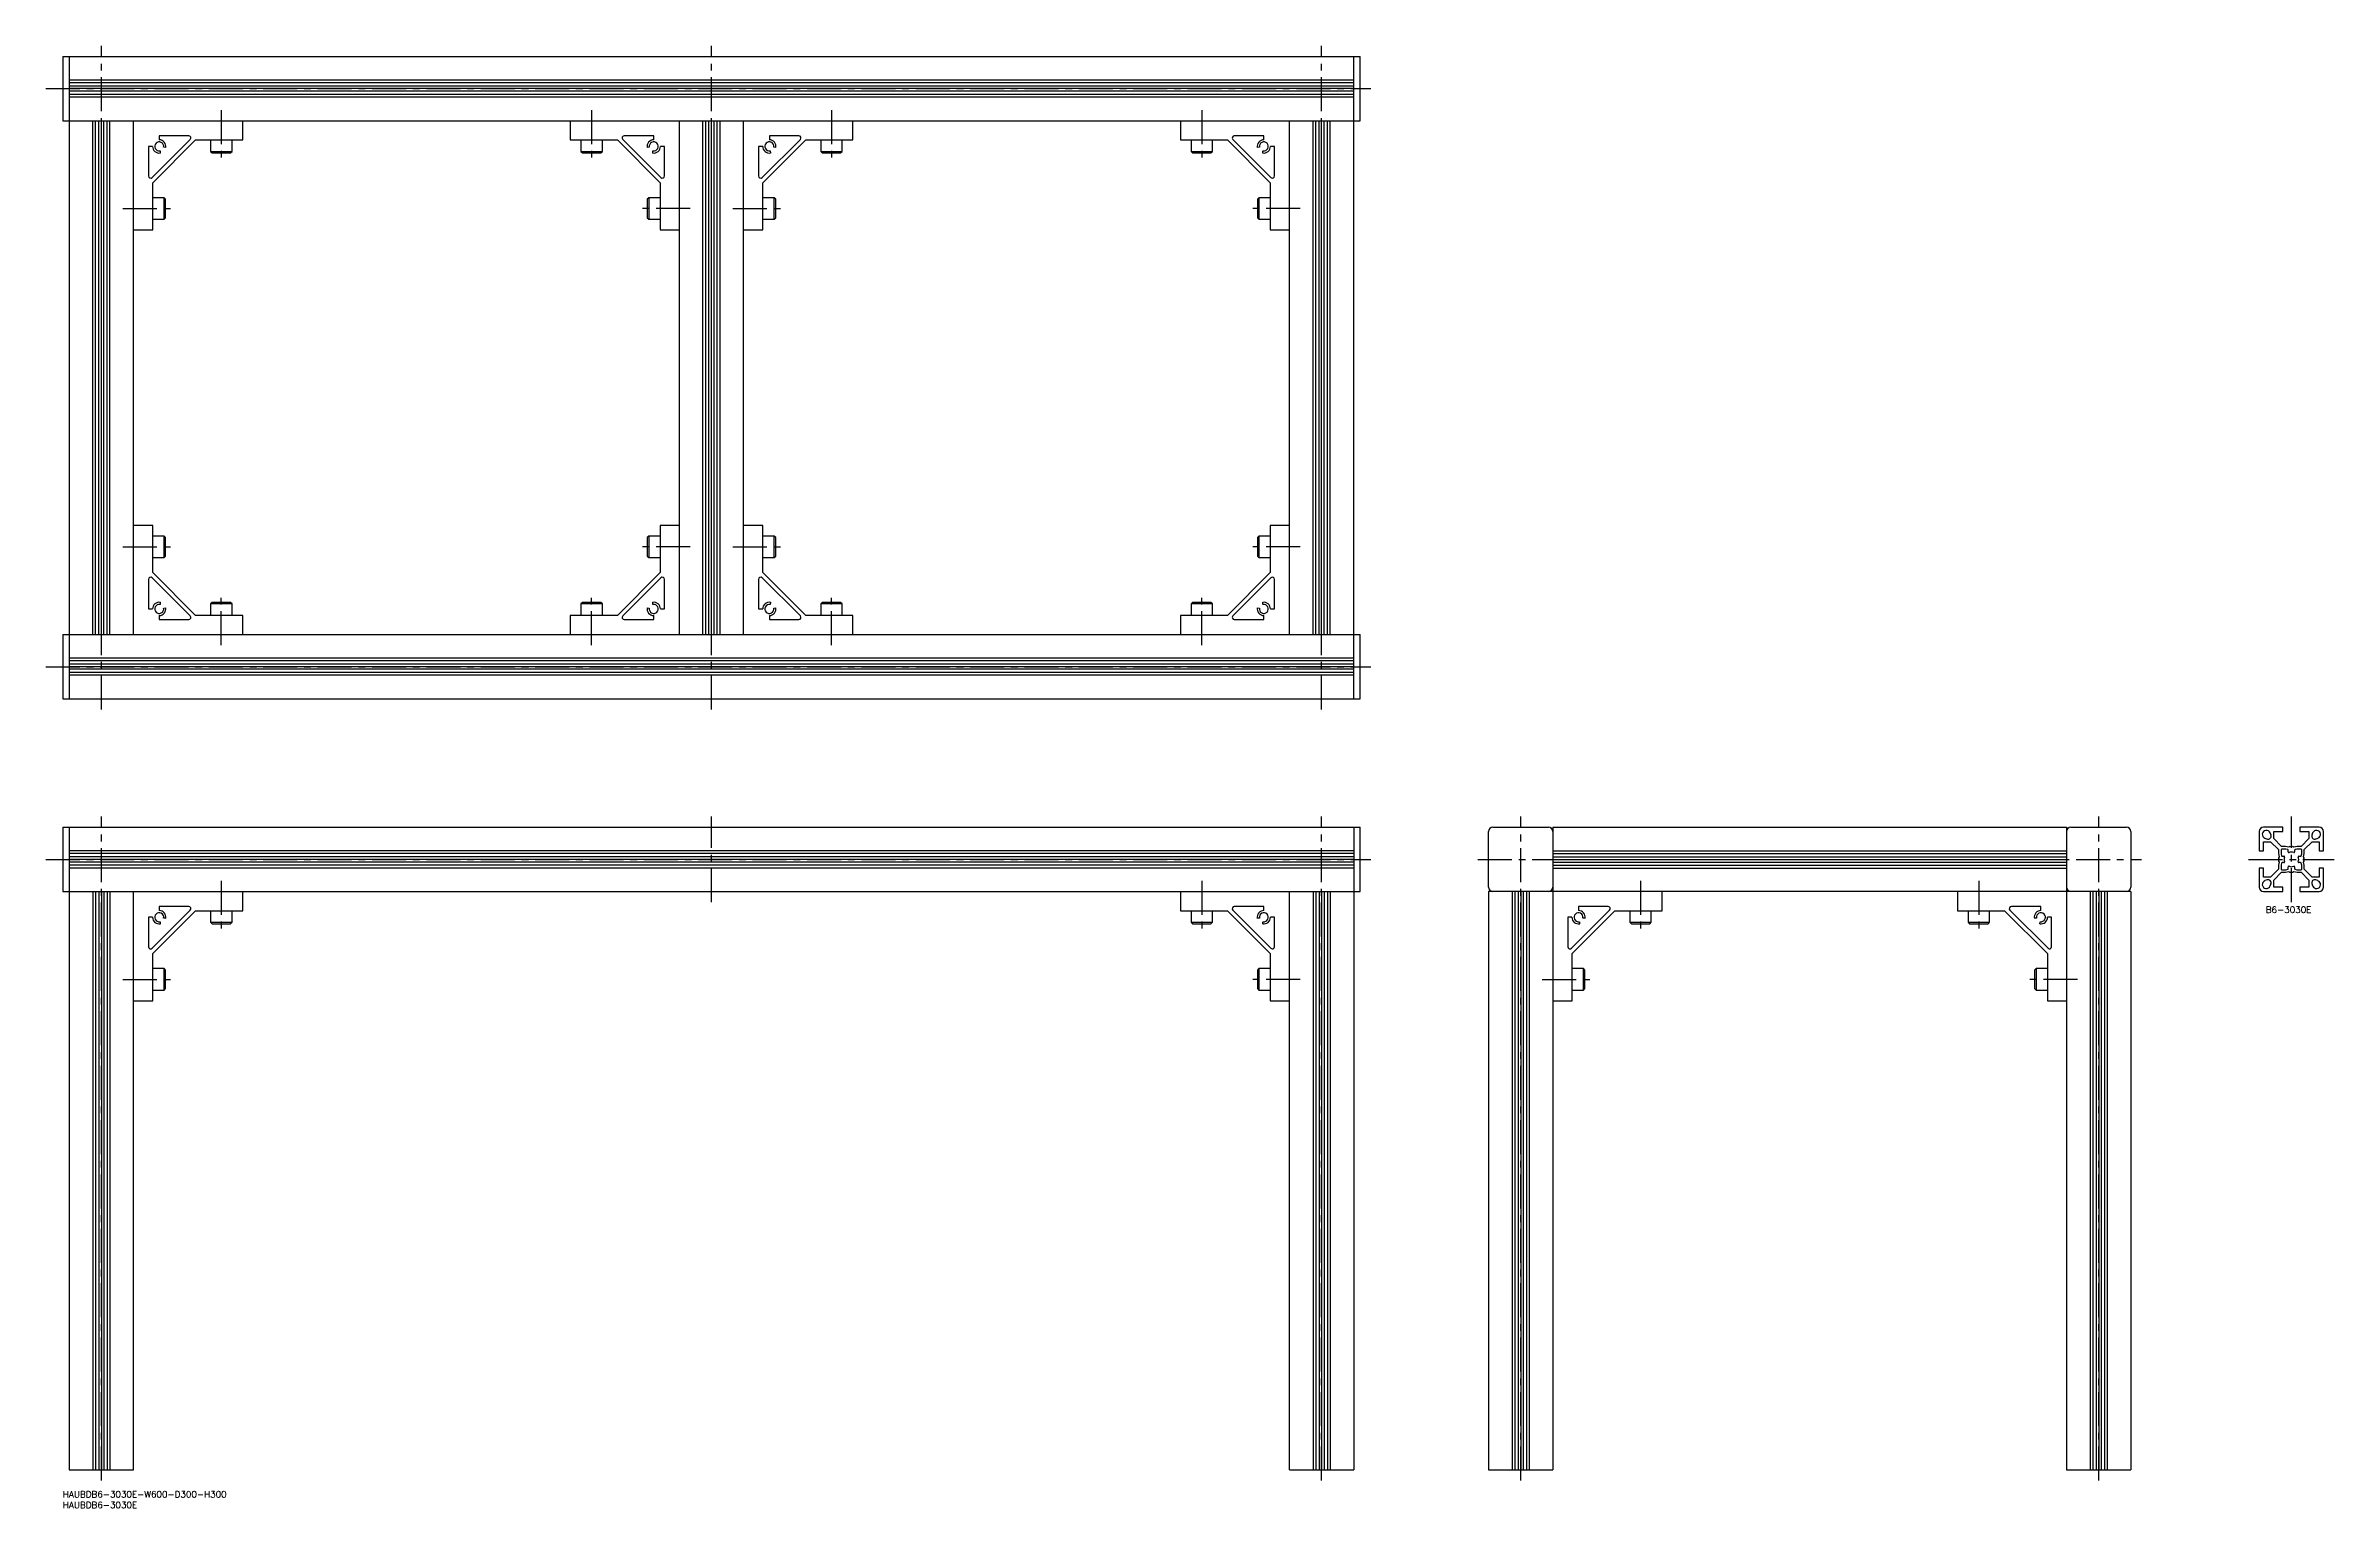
# Model space of a CAD drawing. Extents: x -8 to 1061, y -8 to 675.
import ezdxf

# ---------------------------------------------------------------- set-up
doc = ezdxf.new("R2010")
doc.units = 0
doc.header["$LTSCALE"] = 0.5
doc.linetypes.add('CENTER', pattern=[50.8, 31.75, -6.35, 6.35, -6.35])
for name, color, linetype in [('MSM_CENTER', 1, 'CENTER'), ('MSM_CONTINUOUS', 7, 'CONTINUOUS'), ('MSM_PART_NUMBER', 7, 'CONTINUOUS')]:
    doc.layers.add(name, color=color, linetype=linetype)
doc.styles.get("Standard").update_dxf_attribs({"font": 'txt.shx', "height": 3, "bigfont": 'bigfont.shx'})

# ---------------------------------------------------------------- blocks, each defined once
blk = doc.blocks.new('*U8')
at = {"layer": 'MSM_PART_NUMBER'}
blk.add_text('HAUBDB6-3030E-W600-D300-H300', height=3, dxfattribs=at).set_placement((0, -3))
blk = doc.blocks.new('*U9')
at = {"layer": 'MSM_PART_NUMBER'}
blk.add_text('HAUBDB6-3030E', height=3, dxfattribs=at).set_placement((0, -8))
blk = doc.blocks.new('*U10')
at = {"layer": 'MSM_PART_NUMBER'}
blk.add_text('B6-3030E', height=3, dxfattribs=at).set_placement((1029, 270))

msp = doc.modelspace()

# ---------------------------------------------------------------- linework, layer by layer
at = {"layer": 'MSM_CENTER'}
for p, q in [((18, 365), (18, 675)), ((303, 365), (303, 675)), ((588, 365), (588, 675)), ((-8, 655), (611, 655)), ((74, 645), (74, 620)), ((247, 645), (247, 620)), ((359, 645), (359, 620)), ((532, 645), (532, 620)), ((28, 599), (53, 599)), ((293, 599), (268, 599)), ((313, 599), (338, 599)), ((578, 599), (553, 599)), ((28, 441), (53, 441)), ((293, 441), (268, 441)), ((313, 441), (338, 441)), ((578, 441), (553, 441)), ((74, 395), (74, 420)), ((247, 395), (247, 420)), ((359, 395), (359, 420)), ((532, 395), (532, 420)), ((-8, 385), (611, 385)), ((18, 5), (18, 315)), ((303, 275), (303, 315)), ((588, 5), (588, 315)), ((681, 5), (681, 315)), ((951, 5), (951, 315)), ((1041, 275), (1041, 315)), ((-8, 295), (611, 295)), ((661, 295), (971, 295)), ((1021, 295), (1061, 295)), ((74, 285), (74, 260)), ((532, 285), (532, 260)), ((737, 285), (737, 260)), ((895, 285), (895, 260)), ((28, 239), (53, 239)), ((578, 239), (553, 239)), ((691, 239), (716, 239)), ((941, 239), (916, 239))]:
    msp.add_line(p, q, dxfattribs=at)
at = {"layer": 'MSM_CONTINUOUS'}
for p, q in [((0, 670), (606, 670)), ((0, 670), (0, 640)), ((3, 670), (3, 370)), ((603, 370), (603, 670)), ((606, 640), (606, 670)), ((603, 659), (3, 659)), ((603, 657.7), (3, 657.7)), ((603, 656.2), (3, 656.2)), ((603, 655), (3, 655)), ((603, 653.8), (3, 653.8)), ((603, 652.3), (3, 652.3)), ((603, 651), (3, 651)), ((0, 640), (606, 640)), ((14, 400), (14, 640)), ((15.3, 400), (15.3, 640)), ((16.8, 400), (16.8, 640)), ((18, 400), (18, 640)), ((19.2, 400), (19.2, 640)), ((20.7, 400), (20.7, 640)), ((22, 400), (22, 640)), ((33, 400), (33, 640)), ((41.7, 613.5), (59.5, 631.3)), ((42, 611), (62, 631)), ((45, 633), (45, 631.1)), ((58.8, 633), (45, 633)), ((62, 631), (84, 631)), ((69, 631), (69, 625.7)), ((79, 625.7), (79, 631)), ((84, 631), (84, 640)), ((237, 640), (237, 631)), ((237, 631), (259, 631)), ((242, 631), (242, 625.7)), ((252, 625.7), (252, 631)), ((259, 631), (279, 611)), ((261.5, 631.3), (279.3, 613.5)), ((276, 633), (262.2, 633)), ((276, 631.1), (276, 633)), ((288, 400), (288, 640)), ((299, 400), (299, 640)), ((300.3, 400), (300.3, 640)), ((301.8, 400), (301.8, 640)), ((303, 400), (303, 640)), ((304.2, 400), (304.2, 640)), ((305.7, 400), (305.7, 640)), ((307, 400), (307, 640)), ((318, 400), (318, 640)), ((326.7, 613.5), (344.5, 631.3)), ((327, 611), (347, 631)), ((330, 633), (330, 631.1)), ((343.8, 633), (330, 633)), ((347, 631), (369, 631)), ((354, 631), (354, 625.7)), ((364, 625.7), (364, 631)), ((369, 631), (369, 640)), ((522, 640), (522, 631)), ((522, 631), (544, 631)), ((527, 631), (527, 625.7)), ((537, 625.7), (537, 631)), ((544, 631), (564, 611)), ((546.5, 631.3), (564.3, 613.5)), ((561, 633), (547.2, 633)), ((561, 631.1), (561, 633)), ((573, 400), (573, 640)), ((584, 400), (584, 640)), ((585.3, 400), (585.3, 640)), ((586.8, 400), (586.8, 640)), ((588, 400), (588, 640)), ((589.2, 400), (589.2, 640)), ((590.7, 400), (590.7, 640)), ((592, 400), (592, 640)), ((40, 628), (40, 614.2)), ((41.9, 628), (40, 628)), ((45.4, 625.9), (45.5, 624.9)), ((48.1, 627.5), (47.1, 627.6)), ((69, 625.7), (69.7, 625)), ((69, 625.7), (79, 625.7)), ((69.7, 625), (78.3, 625)), ((78.3, 625), (79, 625.7)), ((242, 625.7), (242.7, 625)), ((242, 625.7), (252, 625.7)), ((242.7, 625), (251.3, 625)), ((251.3, 625), (252, 625.7)), ((273.9, 627.6), (272.9, 627.5)), ((275.5, 624.9), (275.6, 625.9)), ((281, 628), (279.1, 628)), ((281, 614.2), (281, 628)), ((325, 628), (325, 614.2)), ((326.9, 628), (325, 628)), ((330.4, 625.9), (330.5, 624.9)), ((333.1, 627.5), (332.1, 627.6)), ((354, 625.7), (354.7, 625)), ((354, 625.7), (364, 625.7)), ((354.7, 625), (363.3, 625)), ((363.3, 625), (364, 625.7)), ((527, 625.7), (527.7, 625)), ((527, 625.7), (537, 625.7)), ((527.7, 625), (536.3, 625)), ((536.3, 625), (537, 625.7)), ((558.9, 627.6), (557.9, 627.5)), ((560.5, 624.9), (560.6, 625.9)), ((566, 628), (564.1, 628)), ((566, 614.2), (566, 628)), ((42, 589), (42, 611)), ((279, 611), (279, 589)), ((327, 589), (327, 611)), ((564, 611), (564, 589)), ((47.3, 604), (42, 604)), ((48, 603.3), (47.3, 604)), ((47.3, 594), (47.3, 604)), ((48, 594.7), (48, 603.3)), ((273.7, 604), (273, 603.3)), ((273, 603.3), (273, 594.7)), ((279, 604), (273.7, 604)), ((273.7, 604), (273.7, 594)), ((332.3, 604), (327, 604)), ((333, 603.3), (332.3, 604)), ((332.3, 594), (332.3, 604)), ((333, 594.7), (333, 603.3)), ((558.7, 604), (558, 603.3)), ((558, 603.3), (558, 594.7)), ((564, 604), (558.7, 604)), ((558.7, 604), (558.7, 594)), ((33, 589), (42, 589)), ((42, 594), (47.3, 594)), ((47.3, 594), (48, 594.7)), ((273, 594.7), (273.7, 594)), ((273.7, 594), (279, 594)), ((279, 589), (288, 589)), ((318, 589), (327, 589)), ((327, 594), (332.3, 594)), ((332.3, 594), (333, 594.7)), ((558, 594.7), (558.7, 594)), ((558.7, 594), (564, 594)), ((564, 589), (573, 589)), ((42, 451), (33, 451)), ((42, 429), (42, 451)), ((279, 451), (279, 429)), ((288, 451), (279, 451)), ((327, 451), (318, 451)), ((327, 429), (327, 451)), ((564, 451), (564, 429)), ((573, 451), (564, 451)), ((47.3, 446), (42, 446)), ((48, 445.3), (47.3, 446)), ((47.3, 436), (47.3, 446)), ((48, 436.7), (48, 445.3)), ((273.7, 446), (273, 445.3)), ((273, 445.3), (273, 436.7)), ((279, 446), (273.7, 446)), ((273.7, 446), (273.7, 436)), ((332.3, 446), (327, 446)), ((333, 445.3), (332.3, 446)), ((332.3, 436), (332.3, 446)), ((333, 436.7), (333, 445.3)), ((558.7, 446), (558, 445.3)), ((558, 445.3), (558, 436.7)), ((564, 446), (558.7, 446)), ((558.7, 446), (558.7, 436)), ((42, 436), (47.3, 436)), ((62, 409), (42, 429)), ((47.3, 436), (48, 436.7)), ((279, 429), (259, 409)), ((273, 436.7), (273.7, 436)), ((273.7, 436), (279, 436)), ((327, 436), (332.3, 436)), ((347, 409), (327, 429)), ((332.3, 436), (333, 436.7)), ((564, 429), (544, 409)), ((558, 436.7), (558.7, 436)), ((558.7, 436), (564, 436)), ((40, 425.8), (40, 412)), ((59.5, 408.7), (41.7, 426.5)), ((279.3, 426.5), (261.5, 408.7)), ((281, 412), (281, 425.8)), ((325, 425.8), (325, 412)), ((344.5, 408.7), (326.7, 426.5)), ((564.3, 426.5), (546.5, 408.7)), ((566, 412), (566, 425.8)), ((40, 412), (41.9, 412)), ((45, 408.9), (45, 407)), ((45, 407), (58.8, 407)), ((45.5, 415.1), (45.4, 414.1)), ((47.1, 412.4), (48.1, 412.5)), ((84, 409), (62, 409)), ((69.7, 415), (69, 414.3)), ((69, 414.3), (69, 409)), ((79, 414.3), (69, 414.3)), ((78.3, 415), (69.7, 415)), ((79, 414.3), (78.3, 415)), ((79, 409), (79, 414.3)), ((84, 400), (84, 409)), ((237, 409), (237, 400)), ((259, 409), (237, 409)), ((242.7, 415), (242, 414.3)), ((242, 414.3), (242, 409)), ((252, 414.3), (242, 414.3)), ((251.3, 415), (242.7, 415)), ((252, 414.3), (251.3, 415)), ((252, 409), (252, 414.3)), ((262.2, 407), (276, 407)), ((272.9, 412.5), (273.9, 412.4)), ((275.6, 414.1), (275.5, 415.1)), ((276, 407), (276, 408.9)), ((279.1, 412), (281, 412)), ((325, 412), (326.9, 412)), ((330, 408.9), (330, 407)), ((330, 407), (343.8, 407)), ((330.5, 415.1), (330.4, 414.1)), ((332.1, 412.4), (333.1, 412.5)), ((369, 409), (347, 409)), ((354.7, 415), (354, 414.3)), ((354, 414.3), (354, 409)), ((364, 414.3), (354, 414.3)), ((363.3, 415), (354.7, 415)), ((364, 414.3), (363.3, 415)), ((364, 409), (364, 414.3)), ((369, 400), (369, 409)), ((522, 409), (522, 400)), ((544, 409), (522, 409)), ((527.7, 415), (527, 414.3)), ((527, 414.3), (527, 409)), ((537, 414.3), (527, 414.3)), ((536.3, 415), (527.7, 415)), ((537, 414.3), (536.3, 415)), ((537, 409), (537, 414.3)), ((547.2, 407), (561, 407)), ((557.9, 412.5), (558.9, 412.4)), ((560.6, 414.1), (560.5, 415.1)), ((561, 407), (561, 408.9)), ((564.1, 412), (566, 412)), ((0, 400), (606, 400)), ((0, 400), (0, 370)), ((606, 370), (606, 400)), ((603, 389), (3, 389)), ((603, 387.7), (3, 387.7)), ((603, 386.2), (3, 386.2)), ((603, 385), (3, 385)), ((603, 383.8), (3, 383.8)), ((603, 382.3), (3, 382.3)), ((603, 381), (3, 381)), ((0, 370), (606, 370)), ((0, 310), (606, 310)), ((0, 310), (0, 280)), ((3, 310), (3, 10)), ((603, 310), (603, 10)), ((606, 280), (606, 310)), ((666, 282), (666, 308)), ((668, 310), (694, 310)), ((696, 310), (696, 10)), ((696, 310), (936, 310)), ((936, 310), (936, 10)), ((938, 310), (964, 310)), ((966, 308), (966, 282)), ((1026, 308), (1026, 299)), ((1037, 310), (1028, 310)), ((1028, 299), (1028, 303.2)), ((1028, 303.2), (1031.3, 303.2)), ((1028.6, 304.9), (1029.7, 304.5)), ((1031.5, 306.3), (1031.1, 307.4)), ((1031.3, 303.2), (1035, 299.6)), ((1032.8, 304.7), (1032.8, 308)), ((1032.8, 308), (1037, 308)), ((1036.4, 301), (1032.8, 304.7)), ((1035, 299.6), (1035, 297.7)), ((1036.2, 299.5), (1036.2, 297.6)), ((1038.3, 301), (1036.4, 301)), ((1038.4, 299.8), (1036.5, 299.8)), ((1037, 308), (1037, 310)), ((1039.8, 300.7), (1038.3, 301)), ((1039.3, 299.6), (1038.4, 299.8)), ((1039.5, 298.5), (1039.5, 299.3)), ((1040.2, 301), (1039.8, 300.7)), ((1041, 300.7), (1040.5, 301)), ((1041.5, 301), (1041, 300.7)), ((1042.2, 300.7), (1041.8, 301)), ((1043.7, 301), (1042.2, 300.7)), ((1042.5, 299.3), (1042.5, 298.5)), ((1043.6, 299.8), (1042.7, 299.6)), ((1045.5, 299.8), (1043.6, 299.8)), ((1045.6, 301), (1043.7, 301)), ((1054, 310), (1045, 310)), ((1045, 310), (1045, 308)), ((1045, 308), (1049.2, 308)), ((1049.2, 304.7), (1045.6, 301)), ((1045.8, 297.6), (1045.8, 299.5)), ((1047, 299.6), (1050.7, 303.2)), ((1047, 297.7), (1047, 299.6)), ((1049.2, 308), (1049.2, 304.7)), ((1050.9, 307.4), (1050.5, 306.3)), ((1050.7, 303.2), (1054, 303.2)), ((1052.3, 304.5), (1053.4, 304.9)), ((1054, 303.2), (1054, 299)), ((1056, 299), (1056, 308)), ((603, 299), (3, 299)), ((603, 297.7), (3, 297.7)), ((603, 296.2), (3, 296.2)), ((603, 295), (3, 295)), ((603, 293.8), (3, 293.8)), ((603, 292.3), (3, 292.3)), ((603, 291), (3, 291)), ((696, 299), (936, 299)), ((696, 297.7), (936, 297.7)), ((696, 296.2), (936, 296.2)), ((696, 295), (936, 295)), ((696, 293.8), (936, 293.8)), ((696, 292.3), (936, 292.3)), ((696, 291), (936, 291)), ((1026, 299), (1028, 299)), ((1026, 291), (1026, 282)), ((1028, 291), (1026, 291)), ((1028, 286.7), (1028, 291)), ((1035, 290.4), (1031.3, 286.7)), ((1032.8, 285.3), (1036.4, 289)), ((1035, 297.7), (1035.3, 296.2)), ((1035.3, 296.2), (1035, 295.7)), ((1035, 295.4), (1035.3, 295)), ((1035.3, 295), (1035, 294.5)), ((1035, 294.2), (1035.3, 293.8)), ((1035.3, 293.8), (1035, 292.3)), ((1035, 292.3), (1035, 290.4)), ((1036.2, 297.6), (1036.4, 296.7)), ((1036.4, 293.3), (1036.2, 292.4)), ((1036.2, 292.4), (1036.2, 290.5)), ((1036.4, 289), (1038.3, 289)), ((1036.5, 290.2), (1038.4, 290.2)), ((1036.7, 296.5), (1037.5, 296.5)), ((1037.5, 293.5), (1036.7, 293.5)), ((1038.3, 289), (1039.8, 289.3)), ((1038.4, 290.2), (1039.3, 290.4)), ((1039.5, 290.7), (1039.5, 291.5)), ((1039.8, 289.3), (1040.2, 289)), ((1040.5, 289), (1041, 289.3)), ((1041, 289.3), (1041.5, 289)), ((1041.8, 289), (1042.2, 289.3)), ((1042.2, 289.3), (1043.7, 289)), ((1042.5, 291.5), (1042.5, 290.7)), ((1042.7, 290.4), (1043.6, 290.2)), ((1043.6, 290.2), (1045.5, 290.2)), ((1043.7, 289), (1045.6, 289)), ((1044.5, 296.5), (1045.3, 296.5)), ((1045.3, 293.5), (1044.5, 293.5)), ((1045.6, 296.7), (1045.8, 297.6)), ((1045.8, 292.4), (1045.6, 293.3)), ((1045.6, 289), (1049.2, 285.3)), ((1045.8, 290.5), (1045.8, 292.4)), ((1046.7, 296.2), (1047, 297.7)), ((1047, 295.7), (1046.7, 296.2)), ((1046.7, 295), (1047, 295.4)), ((1047, 294.5), (1046.7, 295)), ((1046.7, 293.8), (1047, 294.2)), ((1047, 292.3), (1046.7, 293.8)), ((1047, 290.4), (1047, 292.3)), ((1050.7, 286.7), (1047, 290.4)), ((1054, 299), (1056, 299)), ((1054, 291), (1054, 286.7)), ((1056, 291), (1054, 291)), ((1056, 282), (1056, 291)), ((0, 280), (606, 280)), ((14, 280), (14, 10)), ((15.3, 280), (15.3, 10)), ((16.8, 280), (16.8, 10)), ((18, 280), (18, 10)), ((19.2, 280), (19.2, 10)), ((20.7, 280), (20.7, 10)), ((22, 280), (22, 10)), ((33, 10), (33, 280)), ((84, 271), (84, 280)), ((522, 280), (522, 271)), ((573, 10), (573, 280)), ((584, 280), (584, 10)), ((585.3, 280), (585.3, 10)), ((586.8, 280), (586.8, 10)), ((588, 280), (588, 10)), ((589.2, 280), (589.2, 10)), ((590.7, 280), (590.7, 10)), ((592, 280), (592, 10)), ((966, 280), (666, 280)), ((666, 280), (666, 10)), ((677, 280), (677, 10)), ((678.3, 280), (678.3, 10)), ((679.8, 280), (679.8, 10)), ((681, 280), (681, 10)), ((682.2, 280), (682.2, 10)), ((683.7, 280), (683.7, 10)), ((685, 280), (685, 10)), ((747, 271), (747, 280)), ((885, 280), (885, 271)), ((947, 280), (947, 10)), ((948.3, 280), (948.3, 10)), ((949.8, 280), (949.8, 10)), ((951, 280), (951, 10)), ((952.2, 280), (952.2, 10)), ((953.7, 280), (953.7, 10)), ((955, 280), (955, 10)), ((966, 280), (966, 10)), ((1031.3, 286.7), (1028, 286.7)), ((1028, 280), (1037, 280)), ((1029.7, 285.5), (1028.6, 285.1)), ((1031.1, 282.6), (1031.5, 283.7)), ((1032.8, 282), (1032.8, 285.3)), ((1037, 282), (1032.8, 282)), ((1037, 280), (1037, 282)), ((1049.2, 282), (1045, 282)), ((1045, 282), (1045, 280)), ((1045, 280), (1054, 280)), ((1049.2, 285.3), (1049.2, 282)), ((1050.5, 283.7), (1050.9, 282.6)), ((1054, 286.7), (1050.7, 286.7)), ((1053.4, 285.1), (1052.3, 285.5)), ((40, 268), (40, 254.2)), ((41.9, 268), (40, 268)), ((41.7, 253.5), (59.5, 271.3)), ((42, 251), (62, 271)), ((45, 273), (45, 271.1)), ((58.8, 273), (45, 273)), ((48.1, 267.5), (47.1, 267.6)), ((62, 271), (84, 271)), ((69, 271), (69, 265.7)), ((79, 265.7), (79, 271)), ((522, 271), (544, 271)), ((527, 271), (527, 265.7)), ((537, 265.7), (537, 271)), ((544, 271), (564, 251)), ((546.5, 271.3), (564.3, 253.5)), ((561, 273), (547.2, 273)), ((558.9, 267.6), (557.9, 267.5)), ((561, 271.1), (561, 273)), ((566, 268), (564.1, 268)), ((566, 254.2), (566, 268)), ((703, 268), (703, 254.2)), ((704.9, 268), (703, 268)), ((704.7, 253.5), (722.5, 271.3)), ((705, 251), (725, 271)), ((708, 273), (708, 271.1)), ((721.8, 273), (708, 273)), ((711.1, 267.5), (710.1, 267.6)), ((725, 271), (747, 271)), ((732, 271), (732, 265.7)), ((742, 265.7), (742, 271)), ((885, 271), (907, 271)), ((890, 271), (890, 265.7)), ((900, 265.7), (900, 271)), ((907, 271), (927, 251)), ((909.5, 271.3), (927.3, 253.5)), ((924, 273), (910.2, 273)), ((921.9, 267.6), (920.9, 267.5)), ((924, 271.1), (924, 273)), ((929, 268), (927.1, 268)), ((929, 254.2), (929, 268)), ((45.4, 265.9), (45.5, 264.9)), ((69, 265.7), (69.7, 265)), ((69, 265.7), (79, 265.7)), ((69.7, 265), (78.3, 265)), ((78.3, 265), (79, 265.7)), ((527, 265.7), (527.7, 265)), ((527, 265.7), (537, 265.7)), ((527.7, 265), (536.3, 265)), ((536.3, 265), (537, 265.7)), ((560.5, 264.9), (560.6, 265.9)), ((708.4, 265.9), (708.5, 264.9)), ((732, 265.7), (732.7, 265)), ((732, 265.7), (742, 265.7)), ((732.7, 265), (741.3, 265)), ((741.3, 265), (742, 265.7)), ((890, 265.7), (890.7, 265)), ((890, 265.7), (900, 265.7)), ((890.7, 265), (899.3, 265)), ((899.3, 265), (900, 265.7)), ((923.5, 264.9), (923.6, 265.9)), ((42, 229), (42, 251)), ((564, 251), (564, 229)), ((705, 229), (705, 251)), ((927, 251), (927, 229)), ((47.3, 244), (42, 244)), ((48, 243.3), (47.3, 244)), ((47.3, 234), (47.3, 244)), ((48, 234.7), (48, 243.3)), ((558.7, 244), (558, 243.3)), ((558, 243.3), (558, 234.7)), ((564, 244), (558.7, 244)), ((558.7, 244), (558.7, 234)), ((710.3, 244), (705, 244)), ((711, 243.3), (710.3, 244)), ((710.3, 234), (710.3, 244)), ((711, 234.7), (711, 243.3)), ((921.7, 244), (921, 243.3)), ((921, 243.3), (921, 234.7)), ((927, 244), (921.7, 244)), ((921.7, 244), (921.7, 234)), ((33, 229), (42, 229)), ((42, 234), (47.3, 234)), ((47.3, 234), (48, 234.7)), ((558, 234.7), (558.7, 234)), ((558.7, 234), (564, 234)), ((564, 229), (573, 229)), ((696, 229), (705, 229)), ((705, 234), (710.3, 234)), ((710.3, 234), (711, 234.7)), ((921, 234.7), (921.7, 234)), ((921.7, 234), (927, 234)), ((927, 229), (936, 229)), ((3, 10), (33, 10)), ((573, 10), (603, 10)), ((666, 10), (696, 10)), ((936, 10), (966, 10))]:
    msp.add_line(p, q, dxfattribs=at)
for centre, radius, start, end in [((45, 628), 3.1, 350, 90), ((58.8, 632), 1, 315, 90), ((262.2, 632), 1, 90, 225), ((276, 628), 3.1, 90, 190), ((330, 628), 3.1, 350, 90), ((343.8, 632), 1, 315, 90), ((547.2, 632), 1, 90, 225), ((561, 628), 3.1, 90, 190), ((45, 628), 3.1, 180, 280), ((45, 628), 2.1, 350, 280), ((276, 628), 2.1, 260, 190), ((276, 628), 3.1, 260, 0), ((330, 628), 3.1, 180, 280), ((330, 628), 2.1, 350, 280), ((561, 628), 2.1, 260, 190), ((561, 628), 3.1, 260, 0), ((41, 614.2), 1, 180, 315), ((280, 614.2), 1, 225, 0), ((326, 614.2), 1, 180, 315), ((565, 614.2), 1, 225, 0), ((41, 425.8), 1, 45, 180), ((280, 425.8), 1, 0, 135), ((326, 425.8), 1, 45, 180), ((565, 425.8), 1, 0, 135), ((45, 412), 3.1, 80, 180), ((45, 412), 2.1, 80, 10), ((45, 412), 3.1, 270, 10), ((58.8, 408), 1, 270, 45), ((262.2, 408), 1, 135, 270), ((276, 412), 3.1, 170, 270), ((276, 412), 2.1, 170, 100), ((276, 412), 3.1, 0, 100), ((330, 412), 3.1, 80, 180), ((330, 412), 2.1, 80, 10), ((330, 412), 3.1, 270, 10), ((343.8, 408), 1, 270, 45), ((547.2, 408), 1, 135, 270), ((561, 412), 3.1, 170, 270), ((561, 412), 2.1, 170, 100), ((561, 412), 3.1, 0, 100), ((668, 308), 2, 90, 180), ((694, 308), 2, 0, 90), ((938, 308), 2, 90, 180), ((964, 308), 2, 0, 90), ((1028, 308), 2, 90, 180), ((1029.3, 306.7), 1.9, 20.3757, 249.6243), ((1030.1, 305.9), 1.4, 249.6243, 20.3757), ((1036.5, 299.5), 0.3, 90, 180), ((1038.4, 299.5), 0.3, 79, 90), ((1039.2, 299.3), 0.3, 0, 79), ((1040.4, 300.7), 0.3, 60, 120), ((1041.6, 300.7), 0.3, 60, 120), ((1042.8, 299.3), 0.3, 101, 180), ((1043.6, 299.5), 0.3, 90, 101), ((1045.5, 299.5), 0.3, 0, 90), ((1051.9, 305.9), 1.4, 159.6243, 290.3757), ((1052.7, 306.7), 1.9, 290.3757, 159.6243), ((1054, 308), 2, 0, 90), ((1035.3, 295.6), 0.3, 150, 210), ((1035.3, 294.4), 0.3, 150, 210), ((1036.5, 297.6), 0.3, 180, 191), ((1036.5, 292.4), 0.3, 169, 180), ((1036.5, 290.5), 0.3, 180, 270), ((1036.7, 296.8), 0.3, 191, 270), ((1036.7, 293.2), 0.3, 90, 169), ((1037.5, 296.2), 0.3, 341.0754, 90), ((1037.5, 293.8), 0.3, 270, 18.9246), ((1041, 295), 3.4, 161.0754, 198.9246), ((1038.4, 290.5), 0.3, 270, 281), ((1039.2, 290.7), 0.3, 281, 0), ((1039.8, 298.5), 0.3, 180, 288.9246), ((1039.8, 291.5), 0.3, 71.0754, 180), ((1041, 295), 3.4, 71.0754, 108.9246), ((1041, 295), 3.4, 251.0754, 288.9246), ((1040.4, 289.3), 0.3, 240, 300), ((1041.6, 289.3), 0.3, 240, 300), ((1042.2, 298.5), 0.3, 251.0754, 0), ((1042.2, 291.5), 0.3, 0, 108.9246), ((1042.8, 290.7), 0.3, 180, 259), ((1043.6, 290.5), 0.3, 259, 270), ((1044.5, 296.2), 0.3, 90, 198.9246), ((1041, 295), 3.4, 341.0754, 18.9246), ((1044.5, 293.8), 0.3, 161.0754, 270), ((1045.3, 296.8), 0.3, 270, 349), ((1045.3, 293.2), 0.3, 11, 90), ((1045.5, 290.5), 0.3, 270, 0), ((1045.5, 297.6), 0.3, 349, 0), ((1045.5, 292.4), 0.3, 0, 11), ((1046.7, 295.6), 0.3, 330, 30), ((1046.7, 294.4), 0.3, 330, 30), ((668, 282), 2, 180, 270), ((694, 282), 2, 270, 0), ((938, 282), 2, 180, 270), ((964, 282), 2, 270, 0), ((1028, 282), 2, 180, 270), ((1029.3, 283.3), 1.9, 110.3757, 339.6243), ((1030.1, 284.1), 1.4, 339.6243, 110.3757), ((1051.9, 284.1), 1.4, 69.6243, 200.3757), ((1052.7, 283.3), 1.9, 200.3757, 69.6243), ((1054, 282), 2, 270, 0), ((45, 268), 3.1, 180, 280), ((45, 268), 2.1, 350, 280), ((45, 268), 3.1, 350, 90), ((58.8, 272), 1, 315, 90), ((547.2, 272), 1, 90, 225), ((561, 268), 3.1, 90, 190), ((561, 268), 2.1, 260, 190), ((561, 268), 3.1, 260, 0), ((708, 268), 3.1, 180, 280), ((708, 268), 2.1, 350, 280), ((708, 268), 3.1, 350, 90), ((721.8, 272), 1, 315, 90), ((910.2, 272), 1, 90, 225), ((924, 268), 3.1, 90, 190), ((924, 268), 2.1, 260, 190), ((924, 268), 3.1, 260, 0), ((41, 254.2), 1, 180, 315), ((565, 254.2), 1, 225, 0), ((704, 254.2), 1, 180, 315), ((928, 254.2), 1, 225, 0)]:
    msp.add_arc(centre, radius, start, end, dxfattribs=at)

# ---------------------------------------------------------------- block references
for name in ['*U10', '*U8', '*U9']:
    msp.add_blockref(name, (0, 0), dxfattribs=at)

doc.saveas('drawing.dxf')
